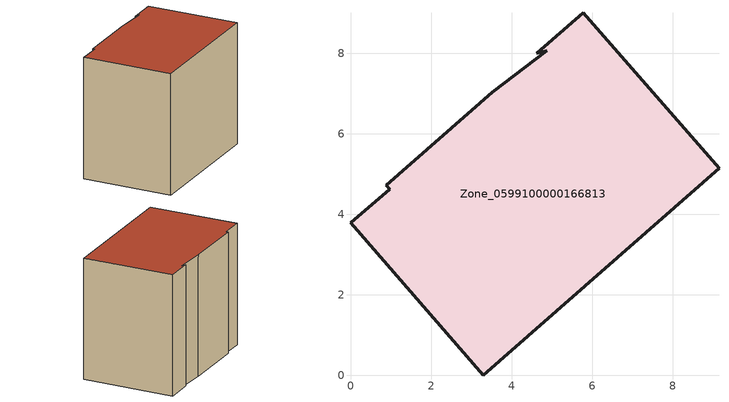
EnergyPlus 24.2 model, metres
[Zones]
Zone_0599100000166813
 floor ground (C_G): 4.63,8 5.78,9.01 9.15,5.15 3.3,0 0,3.79 0.97,4.62 0.89,4.72 3.52,7.03 4.88,8.06 z0
 wall outside (C_F): 3.3,0 9.15,5.15 5.78,9.01 4.63,8 4.88,8.06 3.52,7.03 0.89,4.72 0.97,4.62 0,3.79 3.3,0 z0:6.76
 roof outside (C_R): 5.78,9.01 4.63,8 4.88,8.06 3.52,7.03 0.89,4.72 0.97,4.62 0,3.79 3.3,0 9.15,5.15 z6.76
[BUILDING]
Pand.0599100000166813: North Axis=0; Terrain=City; Loads Convergence Tolerance Value=0.04; Temperature Convergence Tolerance Value=0.4; Solar Distribution=FullExterior; Maximum Number of Warmup Days=25; Minimum Number of Warmup Days=1
[Site:Location]
Rotterdam.The.Hague.AP_ZH_NLD Design_Conditions: Latitude=51.96; Longitude=4.45; Time Zone=1; Elevation=-4.5
[SITE:GROUNDTEMPERATURE:BUILDINGSURFACE]
18, 18, 18, 18, 18, 18, 18, 18, 18, 18, 18, 18
[MATERIAL] Thermal Absorptance=0.9; Solar Absorptance=0.7; Visible Absorptance=0.7
Name | Roughness | Thickness | Conductivity | Density | Specific Heat
G.TC.1946 | MediumSmooth | 0.15 | 1 | 540 | 1210
F.TC.1946 | Rough | 0.3 | 0.857143 | 1920 | 840
R.TC.1946 | MediumRough | 0.2 | 0.909091 | 1500 | 1000
[CONSTRUCTION]
C_G: G.TC.1946
C_F: F.TC.1946
C_R: R.TC.1946
[ZONE]
Zone_0599100000166813: Type=1; Multiplier=1; Ceiling Height=Autocalculate; Volume=Autocalculate; Floor Area=autocalculate; Part of Total Floor Area=Yes
[ZONEINFILTRATION:DESIGNFLOWRATE]
Infil_Zone_0599100000166813: Zone or ZoneList or Space or SpaceList=Zone_0599100000166813; Schedule=AlwaysOn; Design Flow Rate Calculation Method=Flow/Area; Flow Rate per Floor Area=0.003; Constant Term Coefficient=1; Temperature Term Coefficient=0; Velocity Term Coefficient=0; Velocity Squared Term Coefficient=0
[HVACTEMPLATE:ZONE:IDEALLOADSAIRSYSTEM]
Zone_0599100000166813: Maximum Heating Supply Air Temperature=50; Minimum Cooling Supply Air Temperature=13; Maximum Heating Supply Air Humidity Ratio=0.0156; Minimum Cooling Supply Air Humidity Ratio=0.0077; Heating Limit=NoLimit; Cooling Limit=NoLimit; Dehumidification Control Type=ConstantSensibleHeatRatio; Cooling Sensible Heat Ratio=0.7; Dehumidification Setpoint=60; Humidification Control Type=None; Humidification Setpoint=30; Outdoor Air Method=None; Outdoor Air Flow Rate per Person=0.00944; Outdoor Air Flow Rate per Zone Floor Area=0; Outdoor Air Flow Rate per Zone=0; Demand Controlled Ventilation Type=None; Outdoor Air Economizer Type=NoEconomizer; Heat Recovery Type=None; Sensible Heat Recovery Effectiveness=0.7; Latent Heat Recovery Effectiveness=0.65
[ZONECONTROL:THERMOSTAT]
ThermostatControl_Zone_0599100000166813: Zone or ZoneList=Zone_0599100000166813; Control Type Schedule=DualSetpointControlType; Control 1=Thermostat_Zone_0599100000166813; Temperature Difference Between Cutout And Setpoint=0
[THERMOSTATSETPOINT:DUALSETPOINT]
Thermostat_Zone_0599100000166813: Heating Setpoint Temperature Schedule=HeatingSetpoint_Zone_0599100000166813; Cooling Setpoint Temperature Schedule=CoolingSetpoint_Zone_0599100000166813
[SCHEDULE:COMPACT]
HeatingSetpoint_Zone_0599100000166813: Through: 12/31, For: AllDays, Until: 24:00, 21
CoolingSetpoint_Zone_0599100000166813: Through: 12/31, For: AllDays, Until: 24:00, 24
DualSetpointControlType: Through: 12/31, For: AllDays, Until: 24:00, 4
AlwaysOn: Through: 12/31, For: AllDays, Until: 24:00, 1
